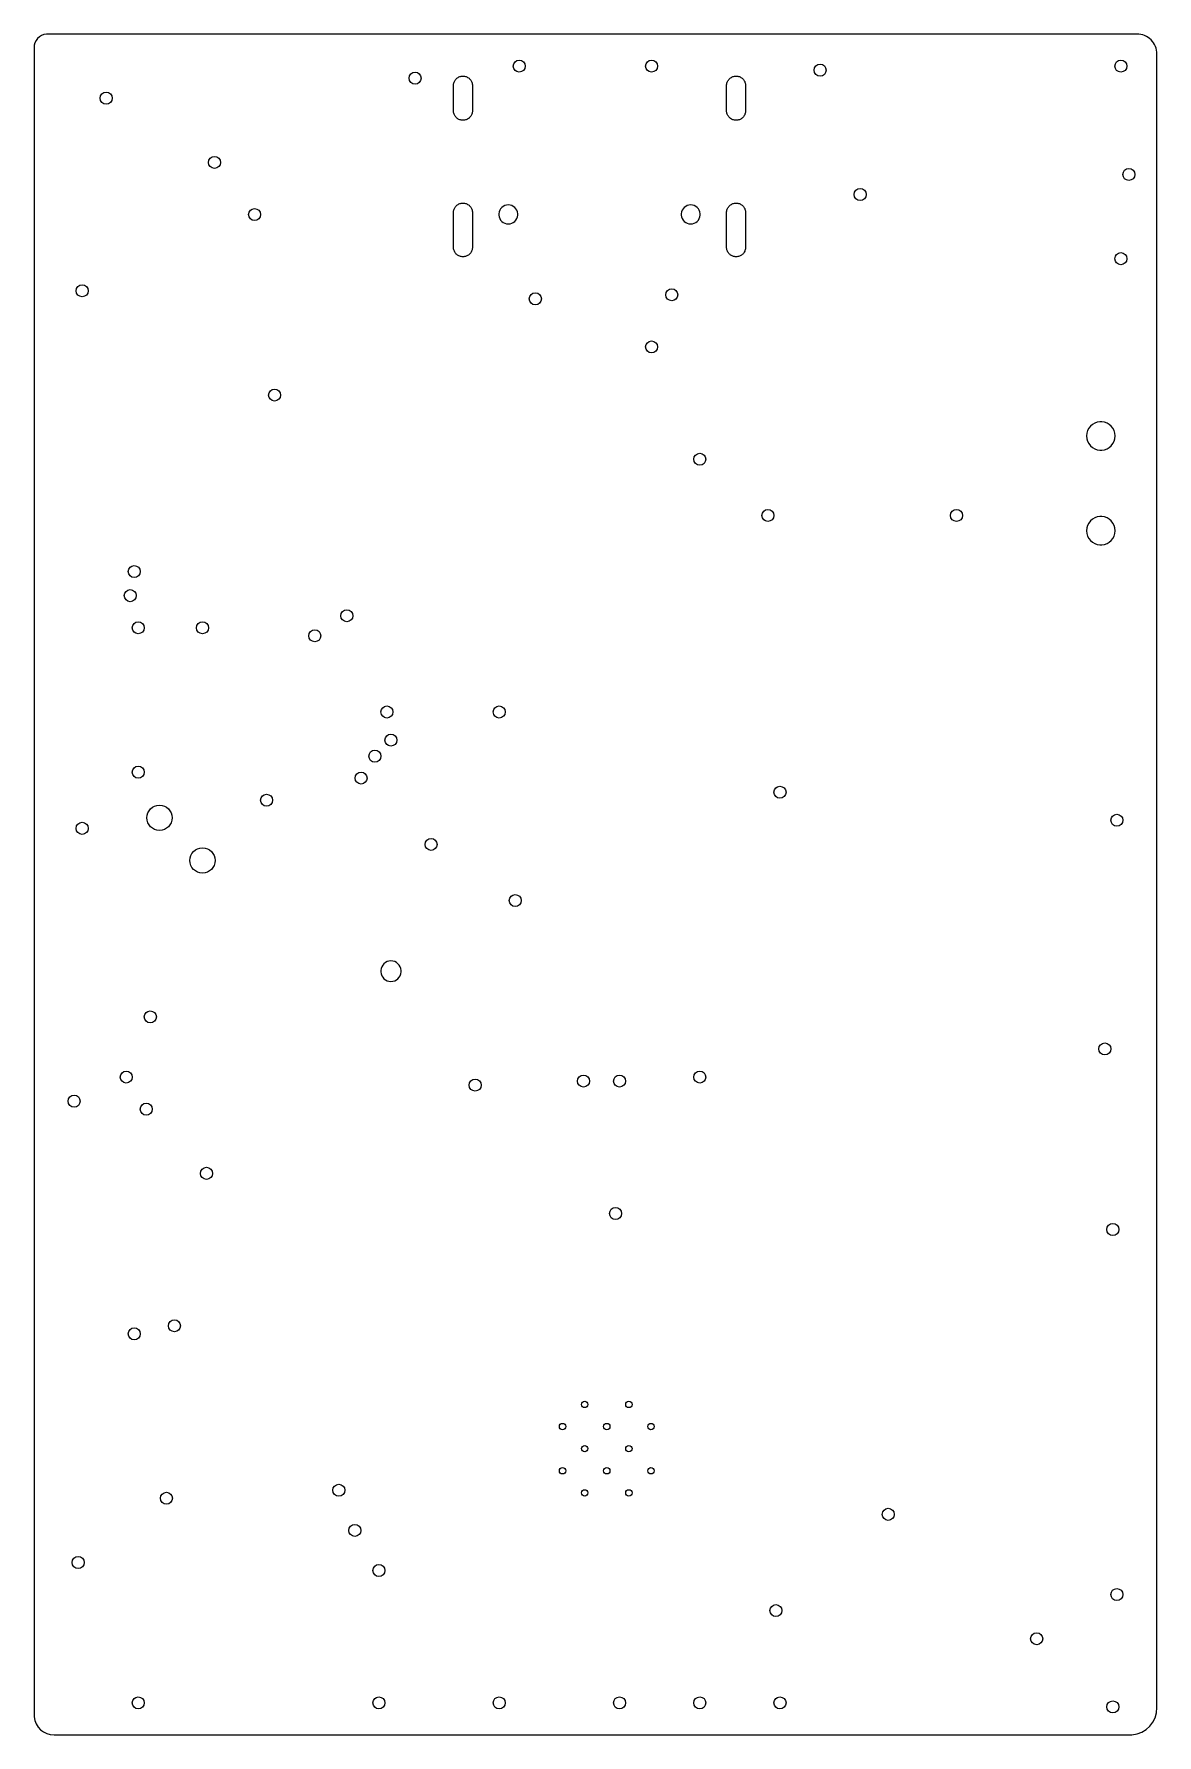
# Model space of a CAD drawing. Header units: millimetres. Extents: x -35.6 to 0, y -53.8 to 0.
import ezdxf

# ---------------------------------------------------------------- set-up
doc = ezdxf.new("R2010")
doc.units = ezdxf.units.MM
doc.layers.get('0').update_dxf_attribs({"linetype": 'CONTINUOUS'})

msp = doc.modelspace()

# ---------------------------------------------------------------- linework, layer by layer
for points in [[(0, -52.9808), (0, -0.635, 0.414214), (-0.635, 0), (-35.1264, 0), (-35.1642, -0.00165, 0.38888), (-35.56, -0.43361), (-35.56, -53.213), (-35.5576, -53.2683, 0.388879), (-34.925, -53.848), (-0.86722, -53.848), (-0.79164, -53.8447, 0.388878)], [(-20.243, -5.68839, 0.924394), (-20.843, -5.68839), (-20.843, -5.73561, 0.92439013), (-20.243, -5.73561)], [(-14.463, -5.68839, 0.924394), (-15.063, -5.68839), (-15.063, -5.73561, 0.92439013), (-14.463, -5.73561)], [(-1.74851, -13.174, 0.936604), (-1.74851, -12.274), (-1.80749, -12.274, 0.93661935), (-1.80749, -13.174)], [(-1.74851, -16.174, 0.936604), (-1.74851, -15.274), (-1.80749, -15.274, 0.93661935), (-1.80749, -16.174)], [(-24.582, -29.6903, 0.936598), (-23.932, -29.6903), (-23.932, -29.6477, 0.93661576), (-24.582, -29.6477)]]:
    msp.add_lwpolyline(points, format="xyb", close=True)
for points in [[(-21.678, -1.632), (-21.678, -2.432), (-21.6791, -2.45815), (-21.6826, -2.48409), (-21.6882, -2.50965), (-21.6961, -2.53461), (-21.7061, -2.55878), (-21.7182, -2.582), (-21.7323, -2.60407), (-21.7482, -2.62484), (-21.7659, -2.64413), (-21.7852, -2.66181), (-21.8059, -2.67775), (-21.828, -2.69181), (-21.8512, -2.70389), (-21.8754, -2.71391), (-21.9004, -2.72178), (-21.9259, -2.72744), (-21.9519, -2.73086), (-21.978, -2.732), (-22.0041, -2.73086), (-22.0301, -2.72744), (-22.0556, -2.72178), (-22.0806, -2.71391), (-22.1048, -2.70389), (-22.128, -2.69181), (-22.1501, -2.67775), (-22.1708, -2.66181), (-22.1901, -2.64413), (-22.2078, -2.62484), (-22.2237, -2.60407), (-22.2378, -2.582), (-22.2499, -2.55878), (-22.2599, -2.53461), (-22.2678, -2.50965), (-22.2734, -2.48409), (-22.2769, -2.45815), (-22.278, -2.432), (-22.278, -1.632), (-22.2769, -1.60585), (-22.2734, -1.57991), (-22.2678, -1.55435), (-22.2599, -1.52939), (-22.2499, -1.50522), (-22.2378, -1.482), (-22.2237, -1.45993), (-22.2078, -1.43916), (-22.1901, -1.41987), (-22.1708, -1.40219), (-22.1501, -1.38625), (-22.128, -1.37219), (-22.1048, -1.36011), (-22.0806, -1.35009), (-22.0556, -1.34222), (-22.0301, -1.33656), (-22.0041, -1.33314), (-21.978, -1.332), (-21.9519, -1.33314), (-21.9259, -1.33656), (-21.9004, -1.34222), (-21.8754, -1.35009), (-21.8512, -1.36011), (-21.828, -1.37219), (-21.8059, -1.38625), (-21.7852, -1.40219), (-21.7659, -1.41987), (-21.7482, -1.43916), (-21.7323, -1.45993), (-21.7182, -1.482), (-21.7061, -1.50522), (-21.6961, -1.52939), (-21.6882, -1.55435), (-21.6826, -1.57991), (-21.6791, -1.60585)], [(-13.028, -1.632), (-13.028, -2.432), (-13.0291, -2.45815), (-13.0326, -2.48409), (-13.0382, -2.50965), (-13.0461, -2.53461), (-13.0561, -2.55878), (-13.0682, -2.582), (-13.0823, -2.60407), (-13.0982, -2.62484), (-13.1159, -2.64413), (-13.1352, -2.66181), (-13.1559, -2.67775), (-13.178, -2.69181), (-13.2012, -2.70389), (-13.2254, -2.71391), (-13.2504, -2.72178), (-13.2759, -2.72744), (-13.3019, -2.73086), (-13.328, -2.732), (-13.3541, -2.73086), (-13.3801, -2.72744), (-13.4056, -2.72178), (-13.4306, -2.71391), (-13.4548, -2.70389), (-13.478, -2.69181), (-13.5001, -2.67775), (-13.5208, -2.66181), (-13.5401, -2.64413), (-13.5578, -2.62484), (-13.5737, -2.60407), (-13.5878, -2.582), (-13.5999, -2.55878), (-13.6099, -2.53461), (-13.6178, -2.50965), (-13.6234, -2.48409), (-13.6269, -2.45815), (-13.628, -2.432), (-13.628, -1.632), (-13.6269, -1.60585), (-13.6234, -1.57991), (-13.6178, -1.55435), (-13.6099, -1.52939), (-13.5999, -1.50522), (-13.5878, -1.482), (-13.5737, -1.45993), (-13.5578, -1.43916), (-13.5401, -1.41987), (-13.5208, -1.40219), (-13.5001, -1.38625), (-13.478, -1.37219), (-13.4548, -1.36011), (-13.4306, -1.35009), (-13.4056, -1.34222), (-13.3801, -1.33656), (-13.3541, -1.33314), (-13.328, -1.332), (-13.3019, -1.33314), (-13.2759, -1.33656), (-13.2504, -1.34222), (-13.2254, -1.35009), (-13.2012, -1.36011), (-13.178, -1.37219), (-13.1559, -1.38625), (-13.1352, -1.40219), (-13.1159, -1.41987), (-13.0982, -1.43916), (-13.0823, -1.45993), (-13.0682, -1.482), (-13.0561, -1.50522), (-13.0461, -1.52939), (-13.0382, -1.55435), (-13.0326, -1.57991), (-13.0291, -1.60585)], [(-21.678, -5.652), (-21.678, -6.752), (-21.6791, -6.77815), (-21.6826, -6.80409), (-21.6882, -6.82965), (-21.6961, -6.85461), (-21.7061, -6.87878), (-21.7182, -6.902), (-21.7323, -6.92407), (-21.7482, -6.94484), (-21.7659, -6.96413), (-21.7852, -6.98181), (-21.8059, -6.99775), (-21.828, -7.01181), (-21.8512, -7.02389), (-21.8754, -7.03391), (-21.9004, -7.04178), (-21.9259, -7.04744), (-21.9519, -7.05086), (-21.978, -7.052), (-22.0041, -7.05086), (-22.0301, -7.04744), (-22.0556, -7.04178), (-22.0806, -7.03391), (-22.1048, -7.02389), (-22.128, -7.01181), (-22.1501, -6.99775), (-22.1708, -6.98181), (-22.1901, -6.96413), (-22.2078, -6.94484), (-22.2237, -6.92407), (-22.2378, -6.902), (-22.2499, -6.87878), (-22.2599, -6.85461), (-22.2678, -6.82965), (-22.2734, -6.80409), (-22.2769, -6.77815), (-22.278, -6.752), (-22.278, -5.652), (-22.2769, -5.62585), (-22.2734, -5.59991), (-22.2678, -5.57435), (-22.2599, -5.54939), (-22.2499, -5.52522), (-22.2378, -5.502), (-22.2237, -5.47993), (-22.2078, -5.45916), (-22.1901, -5.43987), (-22.1708, -5.42219), (-22.1501, -5.40625), (-22.128, -5.39219), (-22.1048, -5.38011), (-22.0806, -5.37009), (-22.0556, -5.36222), (-22.0301, -5.35656), (-22.0041, -5.35314), (-21.978, -5.352), (-21.9519, -5.35314), (-21.9259, -5.35656), (-21.9004, -5.36222), (-21.8754, -5.37009), (-21.8512, -5.38011), (-21.828, -5.39219), (-21.8059, -5.40625), (-21.7852, -5.42219), (-21.7659, -5.43987), (-21.7482, -5.45916), (-21.7323, -5.47993), (-21.7182, -5.502), (-21.7061, -5.52522), (-21.6961, -5.54939), (-21.6882, -5.57435), (-21.6826, -5.59991), (-21.6791, -5.62585)], [(-13.028, -5.652), (-13.028, -6.752), (-13.0291, -6.77815), (-13.0326, -6.80409), (-13.0382, -6.82965), (-13.0461, -6.85461), (-13.0561, -6.87878), (-13.0682, -6.902), (-13.0823, -6.92407), (-13.0982, -6.94484), (-13.1159, -6.96413), (-13.1352, -6.98181), (-13.1559, -6.99775), (-13.178, -7.01181), (-13.2012, -7.02389), (-13.2254, -7.03391), (-13.2504, -7.04178), (-13.2759, -7.04744), (-13.3019, -7.05086), (-13.328, -7.052), (-13.3541, -7.05086), (-13.3801, -7.04744), (-13.4056, -7.04178), (-13.4306, -7.03391), (-13.4548, -7.02389), (-13.478, -7.01181), (-13.5001, -6.99775), (-13.5208, -6.98181), (-13.5401, -6.96413), (-13.5578, -6.94484), (-13.5737, -6.92407), (-13.5878, -6.902), (-13.5999, -6.87878), (-13.6099, -6.85461), (-13.6178, -6.82965), (-13.6234, -6.80409), (-13.6269, -6.77815), (-13.628, -6.752), (-13.628, -5.652), (-13.6269, -5.62585), (-13.6234, -5.59991), (-13.6178, -5.57435), (-13.6099, -5.54939), (-13.5999, -5.52522), (-13.5878, -5.502), (-13.5737, -5.47993), (-13.5578, -5.45916), (-13.5401, -5.43987), (-13.5208, -5.42219), (-13.5001, -5.40625), (-13.478, -5.39219), (-13.4548, -5.38011), (-13.4306, -5.37009), (-13.4056, -5.36222), (-13.3801, -5.35656), (-13.3541, -5.35314), (-13.328, -5.352), (-13.3019, -5.35314), (-13.2759, -5.35656), (-13.2504, -5.36222), (-13.2254, -5.37009), (-13.2012, -5.38011), (-13.178, -5.39219), (-13.1559, -5.40625), (-13.1352, -5.42219), (-13.1159, -5.43987), (-13.0982, -5.45916), (-13.0823, -5.47993), (-13.0682, -5.502), (-13.0561, -5.52522), (-13.0461, -5.54939), (-13.0382, -5.57435), (-13.0326, -5.59991), (-13.0291, -5.62585)]]:
    msp.add_lwpolyline(points, close=True)
for centre, radius in [((-20.193, -1.016), 0.1905), ((-16.002, -1.016), 0.1905), ((-10.668, -1.143), 0.1905), ((-1.143, -1.016), 0.1905), ((-23.495, -1.397), 0.1905), ((-33.274, -2.032), 0.1905), ((-29.845, -4.064), 0.1905), ((-0.889, -4.445), 0.1905), ((-9.398, -5.08), 0.1905), ((-28.575, -5.715), 0.1905), ((-1.143, -7.112), 0.1905), ((-34.036, -8.128), 0.1905), ((-15.367, -8.255), 0.1905), ((-19.685, -8.382), 0.1905), ((-16.002, -9.906), 0.1905), ((-27.94, -11.43), 0.1905), ((-14.478, -13.462), 0.1905), ((-12.319, -15.24), 0.1905), ((-6.35, -15.24), 0.1905), ((-32.385, -17.018), 0.1905), ((-32.512, -17.78), 0.1905), ((-25.654, -18.415), 0.1905), ((-32.258, -18.796), 0.1905), ((-30.226, -18.796), 0.1905), ((-26.67, -19.05), 0.1905), ((-24.384, -21.463), 0.1905), ((-20.828, -21.463), 0.1905), ((-24.257, -22.352), 0.1905), ((-24.765, -22.86), 0.1905), ((-32.258, -23.368), 0.1905), ((-25.2044, -23.5534), 0.1905), ((-28.194, -24.257), 0.1905), ((-11.938, -24.003), 0.1905), ((-31.586, -24.812), 0.4), ((-1.27, -24.892), 0.1905), ((-34.036, -25.146), 0.1905), ((-30.226, -26.162), 0.4), ((-22.987, -25.654), 0.1905), ((-20.32, -27.432), 0.1905), ((-31.877, -31.115), 0.1905), ((-1.651, -32.131), 0.1905), ((-32.639, -33.02), 0.1905), ((-14.478, -33.02), 0.1905), ((-21.59, -33.274), 0.1905), ((-18.161, -33.147), 0.1905), ((-17.018, -33.147), 0.1905), ((-34.29, -33.782), 0.1905), ((-32.004, -34.036), 0.1905), ((-30.099, -36.068), 0.1905), ((-17.145, -37.338), 0.1905), ((-1.397, -37.846), 0.1905), ((-31.115, -40.894), 0.1905), ((-32.385, -41.148), 0.1905), ((-18.123, -43.384), 0.1), ((-16.723, -43.384), 0.1), ((-18.823, -44.084), 0.1), ((-17.423, -44.084), 0.1), ((-16.023, -44.084), 0.1), ((-18.123, -44.784), 0.1), ((-16.723, -44.784), 0.1), ((-18.823, -45.484), 0.1), ((-17.423, -45.484), 0.1), ((-16.023, -45.484), 0.1), ((-31.369, -46.355), 0.1905), ((-25.908, -46.101), 0.1905), ((-18.123, -46.184), 0.1), ((-16.723, -46.184), 0.1), ((-8.509, -46.863), 0.1905), ((-25.4, -47.371), 0.1905), ((-34.163, -48.387), 0.1905), ((-24.638, -48.641), 0.1905), ((-1.27, -49.403), 0.1905), ((-12.065, -49.911), 0.1905), ((-3.81, -50.8), 0.1905), ((-32.258, -52.832), 0.1905), ((-24.638, -52.832), 0.1905), ((-20.828, -52.832), 0.1905), ((-17.018, -52.832), 0.1905), ((-14.478, -52.832), 0.1905), ((-11.938, -52.832), 0.1905), ((-1.397, -52.959), 0.1905)]:
    msp.add_circle(centre, radius)

doc.saveas('drawing.dxf')
